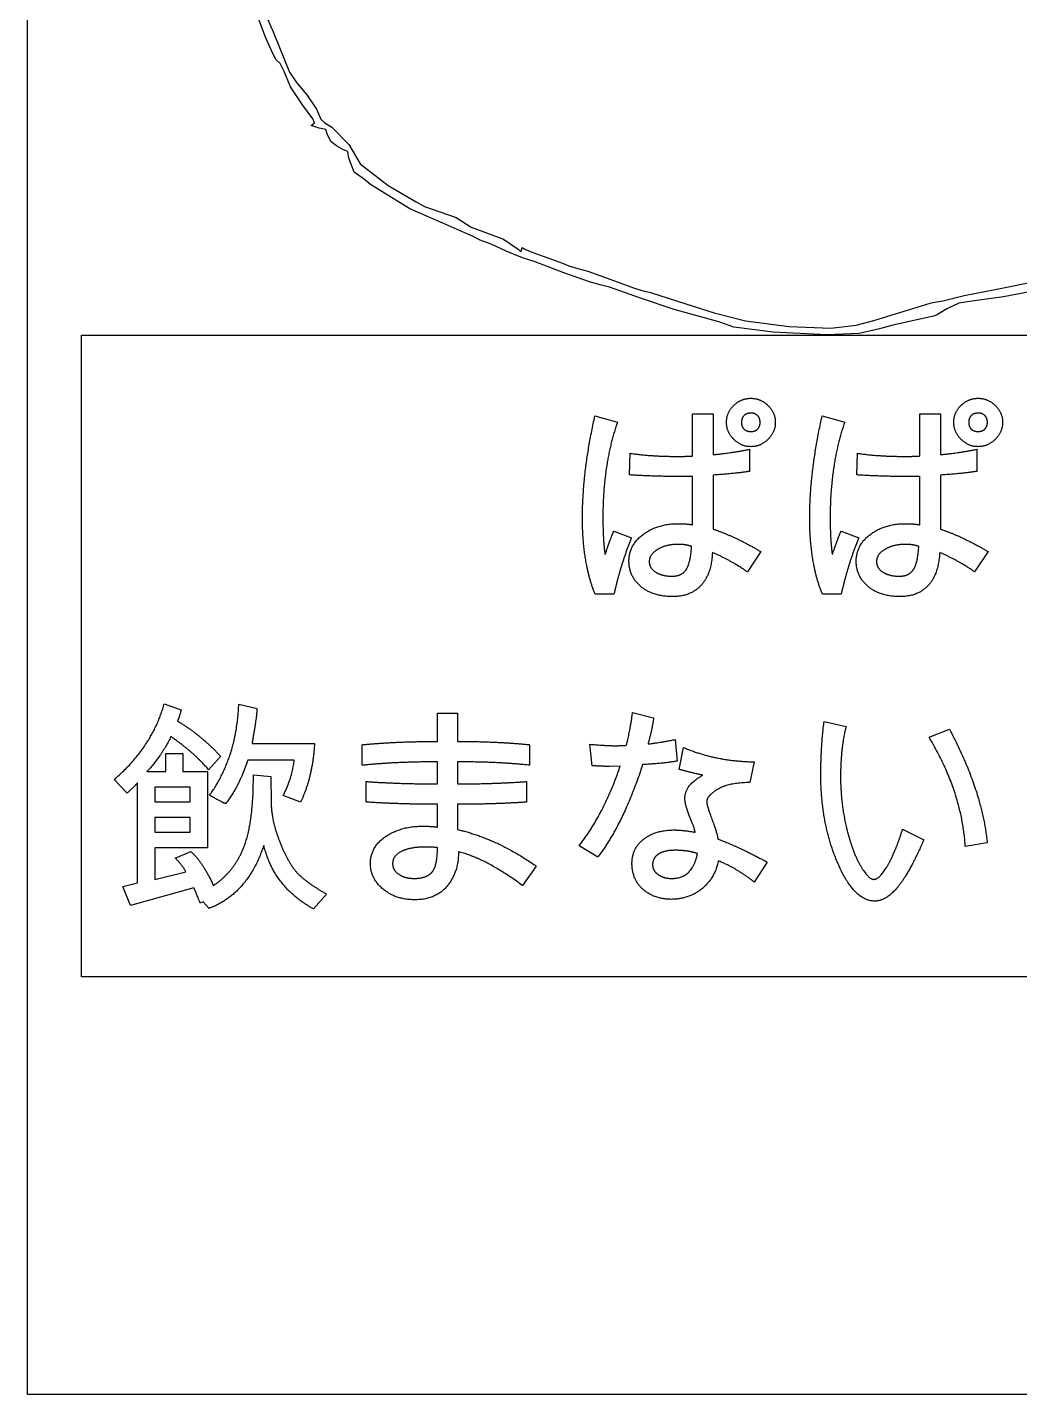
# Model space of a CAD drawing. Header units: centimetres. Extents: x 0 to 27.5, y -5.9 to 8.
# Drawn here: x 19 to 22.66, y -5.87 to -0.83 of the extents above; entities that cross this region are included whole.
import ezdxf

# ---------------------------------------------------------------- set-up
doc = ezdxf.new("R2010")
doc.units = ezdxf.units.CM
doc.header["$MEASUREMENT"] = 0
doc.layers.add('digi3 v3_Sketch1', color=7, linetype='Continuous')

msp = doc.modelspace()

# ---------------------------------------------------------------- linework, layer by layer
at = {"layer": 'digi3 v3_Sketch1'}
for p, q in [((19, -5.8698), (19, 7)), ((19.8504, -0.7148), (19.9062, -0.844)), ((19.878, -0.8629), (19.8462, -0.7784)), ((19.9062, -0.844), (19.9668, -0.9925)), ((19.9037, -0.9214), (19.878, -0.8629)), ((19.9174, -0.9464), (19.9037, -0.9214)), ((19.9324, -0.9602), (19.9174, -0.9464)), ((19.9473, -0.9893), (19.9324, -0.9602)), ((19.9709, -1.0465), (19.9473, -0.9893)), ((19.9668, -0.9925), (19.9924, -1.0303)), ((20.0149, -1.1128), (19.9709, -1.0465)), ((19.9924, -1.0303), (20.0314, -1.0759)), ((20.0314, -1.0759), (20.0662, -1.1293)), ((20.0535, -1.1647), (20.0149, -1.1128)), ((20.0662, -1.1293), (20.0824, -1.165)), ((20.0473, -1.1893), (20.0593, -1.1789)), ((20.0767, -1.1991), (20.0473, -1.1893)), ((20.0593, -1.1789), (20.0535, -1.1647)), ((20.1011, -1.2037), (20.0767, -1.1991)), ((20.0824, -1.165), (20.0968, -1.1792)), ((20.0968, -1.1792), (20.1229, -1.1951)), ((20.1066, -1.224), (20.1011, -1.2037)), ((20.1229, -1.1951), (20.1861, -1.2589)), ((20.1205, -1.2489), (20.1066, -1.224)), ((20.1401, -1.2638), (20.1205, -1.2489)), ((20.1861, -1.2589), (20.2022, -1.2862)), ((20.166, -1.2788), (20.1401, -1.2638)), ((20.1821, -1.2851), (20.166, -1.2788)), ((20.1863, -1.3097), (20.1821, -1.2851)), ((20.206, -1.3606), (20.1863, -1.3097)), ((20.2022, -1.2862), (20.2277, -1.3301)), ((20.2431, -1.3881), (20.206, -1.3606)), ((20.2277, -1.3301), (20.3303, -1.4108)), ((20.2653, -1.407), (20.2431, -1.3881)), ((20.4103, -1.496), (20.2653, -1.407)), ((20.3303, -1.4108), (20.4347, -1.4704)), ((20.5526, -1.5575), (20.4103, -1.496)), ((20.4347, -1.4704), (20.4646, -1.4877)), ((20.4646, -1.4877), (20.582, -1.5277)), ((20.5967, -1.5774), (20.5526, -1.5575)), ((20.582, -1.5277), (20.6369, -1.5635)), ((20.6425, -1.5973), (20.5967, -1.5774)), ((20.6369, -1.5635), (20.6841, -1.5809)), ((20.6705, -1.6123), (20.6425, -1.5973)), ((20.7107, -1.6272), (20.6705, -1.6123)), ((20.6841, -1.5809), (20.7566, -1.6076)), ((20.7566, -1.6076), (20.8106, -1.6449)), ((20.7655, -1.6521), (20.7107, -1.6272)), ((20.8259, -1.677), (20.7655, -1.6521)), ((20.8106, -1.6449), (20.8204, -1.6546)), ((20.8204, -1.6546), (20.823, -1.6471)), ((20.823, -1.6471), (20.8255, -1.6386)), ((20.8255, -1.6386), (20.835, -1.6452)), ((20.835, -1.6452), (20.8649, -1.6571)), ((20.8649, -1.6571), (20.92, -1.677)), ((20.8729, -1.6917), (20.8259, -1.677)), ((20.9783, -1.7321), (20.8729, -1.6917)), ((20.92, -1.677), (20.9741, -1.6969)), ((20.9741, -1.6969), (20.9972, -1.7069)), ((20.9972, -1.7069), (21.0307, -1.7168)), ((21.0768, -1.7672), (20.9783, -1.7321)), ((21.0307, -1.7168), (21.0674, -1.7256)), ((21.0674, -1.7256), (21.1516, -1.7567)), ((21.1516, -1.7567), (21.2357, -1.7877)), ((22.5703, -1.7935), (22.7346, -1.7611)), ((21.1122, -1.7766), (21.0768, -1.7672)), ((21.1475, -1.7851), (21.1122, -1.7766)), ((21.2615, -1.8261), (21.1475, -1.7851)), ((21.2357, -1.7877), (21.2632, -1.7965)), ((21.2632, -1.7965), (21.2986, -1.8053)), ((21.2986, -1.8053), (21.4908, -1.8662)), ((22.4551, -1.8162), (22.5703, -1.7935)), ((22.7549, -1.7911), (22.6006, -1.8211)), ((21.386, -1.8674), (21.2615, -1.8261)), ((22.1223, -1.9077), (22.3303, -1.8445)), ((22.3303, -1.8445), (22.34, -1.8422)), ((22.34, -1.8422), (22.3772, -1.8358)), ((22.3916, -1.8651), (22.3534, -1.8889)), ((22.3772, -1.8358), (22.4551, -1.8162)), ((22.4363, -1.8441), (22.3916, -1.8651)), ((22.4836, -1.8363), (22.4363, -1.8441)), ((22.6006, -1.8211), (22.4836, -1.8363)), ((21.5502, -1.9127), (21.386, -1.8674)), ((21.4908, -1.8662), (21.5334, -1.8799)), ((21.5334, -1.8799), (21.6483, -1.9094)), ((21.6061, -1.9327), (21.5502, -1.9127)), ((21.6483, -1.9094), (21.8095, -1.9298)), ((22.0576, -1.9252), (22.1223, -1.9077)), ((22.3419, -1.8925), (22.1924, -1.9256)), ((22.3534, -1.8889), (22.3419, -1.8925)), ((19.2002, -1.9627), (24.0173, -1.9627)), ((19.2002, -4.3287), (19.2002, -1.9627)), ((21.7505, -1.9507), (21.6061, -1.9327)), ((21.9485, -1.9611), (21.7505, -1.9507)), ((21.8095, -1.9298), (21.9636, -1.9367)), ((22.068, -1.9557), (21.9485, -1.9611)), ((21.9636, -1.9367), (22.0576, -1.9252)), ((22.1426, -1.9394), (22.068, -1.9557)), ((22.1924, -1.9256), (22.1426, -1.9394)), ((21.0934, -2.2602), (21.1765, -2.2831)), ((21.4539, -2.2528), (21.5301, -2.2528)), ((21.4539, -2.4079), (21.4539, -2.2528)), ((21.5301, -2.2528), (21.5301, -2.4026)), ((21.9316, -2.2602), (22.0147, -2.2831)), ((22.2921, -2.2528), (22.3683, -2.2528)), ((22.2921, -2.4079), (22.2921, -2.2528)), ((22.3683, -2.2528), (22.3683, -2.4026)), ((21.2207, -2.4775), (21.2235, -2.3977)), ((21.6635, -2.3833), (21.6635, -2.4648)), ((22.0589, -2.4775), (22.0617, -2.3977)), ((22.5017, -2.3833), (22.5017, -2.4648)), ((21.4539, -2.6617), (21.4539, -2.484)), ((21.5301, -2.4783), (21.5301, -2.6776)), ((22.2921, -2.6617), (22.2921, -2.484)), ((22.3683, -2.4783), (22.3683, -2.6776)), ((21.163, -2.6854), (21.2284, -2.7095)), ((22.0012, -2.6854), (22.0666, -2.7095)), ((21.1302, -2.7697), (21.1318, -2.7697)), ((21.7052, -2.7607), (21.6557, -2.8352)), ((21.9684, -2.7697), (21.97, -2.7697)), ((22.5434, -2.7607), (22.4939, -2.8352)), ((21.1638, -2.9175), (21.0942, -2.9175)), ((22.002, -2.9175), (21.9324, -2.9175)), ((19.505, -3.3214), (19.5672, -3.3439)), ((19.78, -3.323), (19.8471, -3.339)), ((20.5134, -3.4606), (20.5134, -3.3566)), ((20.5134, -3.3566), (20.5871, -3.3566)), ((20.5871, -3.3566), (20.5871, -3.4606)), ((21.2325, -3.3542), (21.3099, -3.3742)), ((21.9385, -3.3877), (22.0196, -3.4061)), ((22.3265, -3.4454), (22.401, -3.4151)), ((19.8287, -3.4679), (20.0591, -3.4679)), ((20.2351, -3.5486), (20.2351, -3.4728)), ((20.8527, -3.4728), (20.8527, -3.5486)), ((21.0836, -3.5502), (21.075, -3.4712)), ((21.3893, -3.4536), (21.3962, -3.5334)), ((19.5103, -3.5048), (19.5737, -3.5048)), ((19.5103, -3.5719), (19.5103, -3.5048)), ((19.5737, -3.5048), (19.5737, -3.5719)), ((19.7129, -3.5158), (19.6687, -3.5653)), ((19.9846, -3.5293), (19.8136, -3.5293)), ((21.4044, -3.5637), (21.4204, -3.4831)), ((19.4407, -3.5719), (19.5103, -3.5719)), ((19.5737, -3.5719), (19.6642, -3.5719)), ((19.6642, -3.5719), (19.6642, -3.8535)), ((20.5134, -3.6173), (20.5134, -3.5359)), ((20.5871, -3.5359), (20.5871, -3.6173)), ((21.1867, -3.5518), (21.147, -3.5527)), ((21.6811, -3.5359), (21.6643, -3.612)), ((19.3683, -3.6509), (19.32, -3.6014)), ((19.4063, -3.982), (19.4063, -3.6136)), ((19.6007, -3.6296), (19.4698, -3.6296)), ((19.4698, -3.6296), (19.4698, -3.6832)), ((19.6007, -3.6832), (19.6007, -3.6296)), ((19.8336, -3.5838), (19.8983, -3.5903)), ((19.8983, -3.5903), (19.8991, -3.6832)), ((20.2503, -3.6844), (20.2503, -3.6087)), ((20.8413, -3.6087), (20.8413, -3.6844)), ((20.008, -3.6844), (19.9433, -3.6599)), ((19.4698, -3.6832), (19.6007, -3.6832)), ((20.5134, -3.7765), (20.5134, -3.6926)), ((20.5871, -3.6926), (20.5871, -3.7855)), ((19.6007, -3.7413), (19.4698, -3.7413)), ((19.4698, -3.7413), (19.4698, -3.7958)), ((19.6007, -3.7958), (19.6007, -3.7413)), ((19.4698, -3.7958), (19.6007, -3.7958)), ((22.2283, -3.7839), (22.3065, -3.8232)), ((19.4698, -3.8535), (19.4698, -3.9693)), ((19.6642, -3.8535), (19.4698, -3.8535)), ((19.5455, -3.8911), (19.6032, -3.867)), ((19.8729, -3.8461), (19.8713, -3.8461)), ((21.1036, -3.8879), (21.0348, -3.8453)), ((22.5402, -3.8342), (22.4595, -3.8486)), ((20.8773, -3.9206), (20.8261, -3.9918)), ((21.7282, -3.9054), (21.6803, -3.9791)), ((19.3527, -3.9951), (19.4063, -3.982)), ((19.4698, -3.9693), (19.5848, -3.9415)), ((19.3801, -4.0655), (19.3527, -3.9951)), ((19.6138, -4.0004), (19.3801, -4.0655)), ((20.1037, -4.0237), (20.055, -4.0782)), ((19.649, -4.0516), (19.6376, -4.0573)), ((19.6703, -4.0765), (19.649, -4.0516)), ((24.0173, -4.3287), (19.2002, -4.3287)), ((27.4556, -5.8698), (19, -5.8698))]:
    msp.add_line(p, q, dxfattribs=at)
for points in [[(21.6054, -2.2217), (21.6324, -2.1951), (21.6684, -2.1951)], [(21.6684, -2.1951), (21.7048, -2.1951), (21.7318, -2.2217)], [(22.4436, -2.2217), (22.4706, -2.1951), (22.5066, -2.1951)], [(22.5066, -2.1951), (22.543, -2.1951), (22.57, -2.2217)], [(21.0475, -2.6351), (21.0475, -2.4656), (21.0934, -2.2602)], [(21.5788, -2.2839), (21.5788, -2.2479), (21.6054, -2.2217)], [(21.6434, -2.2589), (21.634, -2.2679), (21.634, -2.2839)], [(21.6684, -2.2495), (21.6529, -2.2495), (21.6434, -2.2589)], [(21.6934, -2.2589), (21.684, -2.2495), (21.6684, -2.2495)], [(21.7028, -2.2839), (21.7028, -2.2679), (21.6934, -2.2589)], [(21.7318, -2.2217), (21.7589, -2.2479), (21.7589, -2.2839)], [(21.8857, -2.6351), (21.8857, -2.4656), (21.9316, -2.2602)], [(22.417, -2.2839), (22.417, -2.2479), (22.4436, -2.2217)], [(22.4816, -2.2589), (22.4722, -2.2679), (22.4722, -2.2839)], [(22.5066, -2.2495), (22.4911, -2.2495), (22.4816, -2.2589)], [(22.5316, -2.2589), (22.5222, -2.2495), (22.5066, -2.2495)], [(22.541, -2.2839), (22.541, -2.2679), (22.5316, -2.2589)], [(22.57, -2.2217), (22.5971, -2.2479), (22.5971, -2.2839)], [(21.1765, -2.2831), (21.1228, -2.4374), (21.1228, -2.6359)], [(21.6058, -2.3465), (21.5788, -2.3195), (21.5788, -2.2839)], [(21.634, -2.2839), (21.634, -2.2994), (21.643, -2.3085)], [(21.643, -2.3085), (21.6524, -2.3175), (21.6684, -2.3175)], [(21.6684, -2.3175), (21.6844, -2.3175), (21.6934, -2.3085)], [(21.6934, -2.3085), (21.7028, -2.2994), (21.7028, -2.2839)], [(21.7589, -2.2839), (21.7589, -2.3195), (21.7318, -2.3465)], [(22.0147, -2.2831), (21.961, -2.4374), (21.961, -2.6359)], [(22.444, -2.3465), (22.417, -2.3195), (22.417, -2.2839)], [(22.4722, -2.2839), (22.4722, -2.2994), (22.4812, -2.3085)], [(22.4812, -2.3085), (22.4906, -2.3175), (22.5066, -2.3175)], [(22.5066, -2.3175), (22.5226, -2.3175), (22.5316, -2.3085)], [(22.5316, -2.3085), (22.541, -2.2994), (22.541, -2.2839)], [(22.5971, -2.2839), (22.5971, -2.3195), (22.57, -2.3465)], [(21.6684, -2.3735), (21.6328, -2.3735), (21.6058, -2.3465)], [(21.7318, -2.3465), (21.7048, -2.3735), (21.6684, -2.3735)], [(22.5066, -2.3735), (22.471, -2.3735), (22.444, -2.3465)], [(22.57, -2.3465), (22.543, -2.3735), (22.5066, -2.3735)], [(21.2235, -2.3977), (21.2976, -2.4095), (21.4036, -2.4095)], [(21.4036, -2.4095), (21.4233, -2.4095), (21.4539, -2.4079)], [(21.5301, -2.4026), (21.5759, -2.4001), (21.6635, -2.3833)], [(22.0617, -2.3977), (22.1358, -2.4095), (22.2418, -2.4095)], [(22.2418, -2.4095), (22.2615, -2.4095), (22.2921, -2.4079)], [(22.3683, -2.4026), (22.4141, -2.4001), (22.5017, -2.3833)], [(21.6635, -2.4648), (21.6099, -2.473), (21.5301, -2.4783)], [(22.5017, -2.4648), (22.4481, -2.473), (22.3683, -2.4783)], [(21.4539, -2.484), (21.3054, -2.484), (21.2207, -2.4775)], [(22.2921, -2.484), (22.1436, -2.484), (22.0589, -2.4775)], [(21.0942, -2.9175), (21.0475, -2.8033), (21.0475, -2.6351)], [(21.1228, -2.6359), (21.1228, -2.712), (21.1302, -2.7697)], [(21.2714, -2.6969), (21.3242, -2.6576), (21.3995, -2.6576)], [(21.3995, -2.6576), (21.4331, -2.6576), (21.4539, -2.6617)], [(21.9324, -2.9175), (21.8857, -2.8033), (21.8857, -2.6351)], [(21.961, -2.6359), (21.961, -2.712), (21.9684, -2.7697)], [(22.1096, -2.6969), (22.1624, -2.6576), (22.2377, -2.6576)], [(22.2377, -2.6576), (22.2713, -2.6576), (22.2921, -2.6617)], [(21.1318, -2.7697), (21.149, -2.7161), (21.163, -2.6854)], [(21.2284, -2.7095), (21.1875, -2.8098), (21.1638, -2.9175)], [(21.219, -2.7959), (21.219, -2.7361), (21.2714, -2.6969)], [(21.5301, -2.6776), (21.6172, -2.7075), (21.7052, -2.7607)], [(21.97, -2.7697), (21.9872, -2.7161), (22.0012, -2.6854)], [(22.0666, -2.7095), (22.0257, -2.8098), (22.002, -2.9175)], [(22.0572, -2.7959), (22.0572, -2.7361), (22.1096, -2.6969)], [(22.3683, -2.6776), (22.4554, -2.7075), (22.5434, -2.7607)], [(21.3254, -2.7521), (21.2939, -2.7705), (21.2939, -2.7975)], [(21.4003, -2.7337), (21.3574, -2.7337), (21.3254, -2.7521)], [(21.4499, -2.7415), (21.4269, -2.7337), (21.4003, -2.7337)], [(21.4302, -2.8266), (21.4466, -2.8016), (21.4499, -2.7415)], [(21.5268, -2.7632), (21.5231, -2.843), (21.4851, -2.8847)], [(21.6557, -2.8352), (21.6062, -2.7996), (21.5268, -2.7632)], [(22.1636, -2.7521), (22.1321, -2.7705), (22.1321, -2.7975)], [(22.2385, -2.7337), (22.1956, -2.7337), (22.1636, -2.7521)], [(22.2881, -2.7415), (22.2651, -2.7337), (22.2385, -2.7337)], [(22.2684, -2.8266), (22.2848, -2.8016), (22.2881, -2.7415)], [(22.365, -2.7632), (22.3613, -2.843), (22.3233, -2.8847)], [(22.4939, -2.8352), (22.4444, -2.7996), (22.365, -2.7632)], [(21.2632, -2.8896), (21.219, -2.8524), (21.219, -2.7959)], [(21.2939, -2.7975), (21.2939, -2.8217), (21.3177, -2.8364)], [(22.1014, -2.8896), (22.0572, -2.8524), (22.0572, -2.7959)], [(22.1321, -2.7975), (22.1321, -2.8217), (22.1559, -2.8364)], [(21.3177, -2.8364), (21.3418, -2.8512), (21.3786, -2.8512)], [(21.3786, -2.8512), (21.4142, -2.8512), (21.4302, -2.8266)], [(22.1559, -2.8364), (22.18, -2.8512), (22.2168, -2.8512)], [(22.2168, -2.8512), (22.2524, -2.8512), (22.2684, -2.8266)], [(21.3795, -2.9265), (21.3078, -2.9265), (21.2632, -2.8896)], [(21.4851, -2.8847), (21.4474, -2.9265), (21.3795, -2.9265)], [(22.2177, -2.9265), (22.146, -2.9265), (22.1014, -2.8896)], [(22.3233, -2.8847), (22.2856, -2.9265), (22.2177, -2.9265)], [(19.32, -3.6014), (19.4612, -3.4806), (19.505, -3.3214)], [(19.672, -3.6591), (19.7718, -3.5215), (19.78, -3.323)], [(19.5672, -3.3439), (19.5619, -3.3668), (19.5537, -3.3857)], [(19.8471, -3.339), (19.8451, -3.3771), (19.8287, -3.4679)], [(21.2092, -3.4749), (21.2194, -3.4426), (21.2325, -3.3542)], [(21.3099, -3.3742), (21.3037, -3.4192), (21.2894, -3.4696)], [(19.5537, -3.3857), (19.6421, -3.4376), (19.7129, -3.5158)], [(21.9267, -3.5838), (21.9267, -3.4798), (21.9385, -3.3877)], [(22.0196, -3.4061), (21.9995, -3.4839), (21.9995, -3.5911)], [(22.401, -3.4151), (22.5218, -3.6435), (22.5402, -3.8342)], [(19.5295, -3.443), (19.4943, -3.515), (19.4407, -3.5719)], [(19.6687, -3.5653), (19.6151, -3.5019), (19.5295, -3.443)], [(20.0591, -3.4679), (20.053, -3.5891), (20.008, -3.6844)], [(20.2351, -3.4728), (20.3599, -3.4606), (20.5134, -3.4606)], [(20.5871, -3.4606), (20.7369, -3.4606), (20.8527, -3.4728)], [(21.075, -3.4712), (21.1413, -3.4765), (21.1699, -3.4765)], [(21.1699, -3.4765), (21.183, -3.4765), (21.2092, -3.4749)], [(21.2894, -3.4696), (21.3087, -3.4692), (21.3893, -3.4536)], [(22.4595, -3.8486), (22.4477, -3.6492), (22.3265, -3.4454)], [(19.8136, -3.5293), (19.7804, -3.6276), (19.7313, -3.6902)], [(19.9433, -3.6599), (19.9744, -3.6038), (19.9846, -3.5293)], [(21.4204, -3.4831), (21.5387, -3.5338), (21.6811, -3.5359)], [(20.5134, -3.5359), (20.3599, -3.5359), (20.2351, -3.5486)], [(20.8527, -3.5486), (20.7402, -3.5359), (20.5871, -3.5359)], [(21.0348, -3.8453), (21.1273, -3.7282), (21.1867, -3.5518)], [(21.147, -3.5527), (21.1183, -3.5527), (21.0836, -3.5502)], [(21.2694, -3.5461), (21.1986, -3.7638), (21.1036, -3.8879)], [(21.3962, -3.5334), (21.3389, -3.5428), (21.2694, -3.5461)], [(21.4916, -3.5854), (21.447, -3.5756), (21.4044, -3.5637)], [(19.4063, -3.6136), (19.39, -3.6321), (19.3683, -3.6509)], [(19.7984, -3.8506), (19.8348, -3.7585), (19.8336, -3.5838)], [(20.2503, -3.6087), (20.3755, -3.6173), (20.5134, -3.6173)], [(20.5871, -3.6173), (20.7181, -3.6173), (20.8413, -3.6087)], [(21.4253, -3.6709), (21.4253, -3.6206), (21.4916, -3.5854)], [(21.6643, -3.612), (21.5833, -3.6136), (21.5444, -3.6382)], [(21.9876, -3.9059), (21.9267, -3.7622), (21.9267, -3.5838)], [(21.9995, -3.5911), (21.9995, -3.6865), (22.0204, -3.7749)], [(19.7313, -3.6902), (19.7141, -3.6832), (19.672, -3.6591)], [(21.4462, -3.7458), (21.4253, -3.6963), (21.4253, -3.6709)], [(21.5444, -3.6382), (21.5059, -3.6627), (21.5059, -3.6824)], [(19.8991, -3.6832), (19.8991, -3.7495), (19.931, -3.831)], [(20.5134, -3.6926), (20.38, -3.6926), (20.2503, -3.6844)], [(20.8413, -3.6844), (20.7189, -3.6926), (20.5871, -3.6926)], [(21.5059, -3.6824), (21.5059, -3.6971), (21.5248, -3.7471)], [(20.3207, -3.8117), (20.3763, -3.7733), (20.459, -3.7733)], [(20.459, -3.7733), (20.4901, -3.7733), (20.5134, -3.7765)], [(21.463, -3.7958), (21.4617, -3.7818), (21.4462, -3.7458)], [(21.5248, -3.7471), (21.5456, -3.8023), (21.5469, -3.8207)], [(22.0204, -3.7749), (22.0413, -3.8629), (22.0711, -3.9161)], [(19.931, -3.831), (19.9634, -3.9124), (19.9969, -3.9472)], [(20.2654, -3.9116), (20.2654, -3.8502), (20.3207, -3.8117)], [(20.5871, -3.7855), (20.7344, -3.8203), (20.8773, -3.9206)], [(21.2301, -3.9104), (21.2301, -3.8555), (21.2726, -3.8215)], [(21.2726, -3.8215), (21.3156, -3.7872), (21.3868, -3.7872)], [(21.3868, -3.7872), (21.4175, -3.7872), (21.463, -3.7958)], [(21.5469, -3.8207), (21.6291, -3.851), (21.7282, -3.9054)], [(22.1735, -3.9177), (22.2029, -3.8662), (22.2283, -3.7839)], [(22.3065, -3.8232), (22.2533, -3.946), (22.2103, -3.9979)], [(19.6032, -3.867), (19.6466, -3.905), (19.6863, -3.9918)], [(19.8713, -3.8461), (19.8123, -4.0225), (19.6703, -4.0765)], [(19.6863, -3.9918), (19.7624, -3.9427), (19.7984, -3.8506)], [(20.055, -4.0782), (19.9097, -3.9979), (19.8729, -3.8461)], [(20.38, -3.8662), (20.3473, -3.8821), (20.3473, -3.9116)], [(20.4639, -3.8502), (20.4132, -3.8502), (20.38, -3.8662)], [(20.5126, -3.8518), (20.4831, -3.8502), (20.4639, -3.8502)], [(20.4917, -3.9439), (20.5126, -3.9214), (20.5126, -3.8518)], [(20.5904, -3.8678), (20.5904, -3.9439), (20.5482, -3.9943)], [(20.8261, -3.9918), (20.6878, -3.8907), (20.5904, -3.8678)], [(21.3275, -3.8764), (21.3062, -3.8903), (21.3062, -3.9149)], [(21.3885, -3.8621), (21.3492, -3.8621), (21.3275, -3.8764)], [(21.3774, -3.966), (21.4535, -3.966), (21.4715, -3.8743)], [(21.4715, -3.8743), (21.4363, -3.8621), (21.3885, -3.8621)], [(19.5848, -3.9415), (19.5696, -3.9136), (19.5455, -3.8911)], [(20.3121, -4.0053), (20.2654, -3.9656), (20.2654, -3.9116)], [(20.3473, -3.9116), (20.3473, -3.9345), (20.3698, -3.9505)], [(21.2718, -4.007), (21.2301, -3.9705), (21.2301, -3.9104)], [(21.3062, -3.9149), (21.3062, -3.9374), (21.3267, -3.9517)], [(21.5485, -3.9014), (21.535, -3.9668), (21.4871, -4.0049)], [(21.6803, -3.9791), (21.6107, -3.9247), (21.5485, -3.9014)], [(22.126, -4.0495), (22.0486, -4.0495), (21.9876, -3.9059)], [(22.0711, -3.9161), (22.1014, -3.9693), (22.1219, -3.9693)], [(22.1219, -3.9693), (22.1444, -3.9693), (22.1735, -3.9177)], [(19.9969, -3.9472), (20.0309, -3.982), (20.1037, -4.0237)], [(20.3698, -3.9505), (20.3923, -3.966), (20.4271, -3.966)], [(20.4271, -3.966), (20.4709, -3.966), (20.4917, -3.9439)], [(21.3267, -3.9517), (21.3471, -3.966), (21.3774, -3.966)], [(19.6376, -4.0573), (19.6187, -4.0074), (19.6138, -4.0004)], [(20.4287, -4.0446), (20.3587, -4.0446), (20.3121, -4.0053)], [(20.5482, -3.9943), (20.5061, -4.0446), (20.4287, -4.0446)], [(21.375, -4.043), (21.314, -4.043), (21.2718, -4.007)], [(21.4871, -4.0049), (21.4392, -4.043), (21.375, -4.043)], [(22.2103, -3.9979), (22.1677, -4.0495), (22.126, -4.0495)]]:
    msp.add_open_spline(points, degree=2, dxfattribs=at)

doc.saveas('drawing.dxf')
